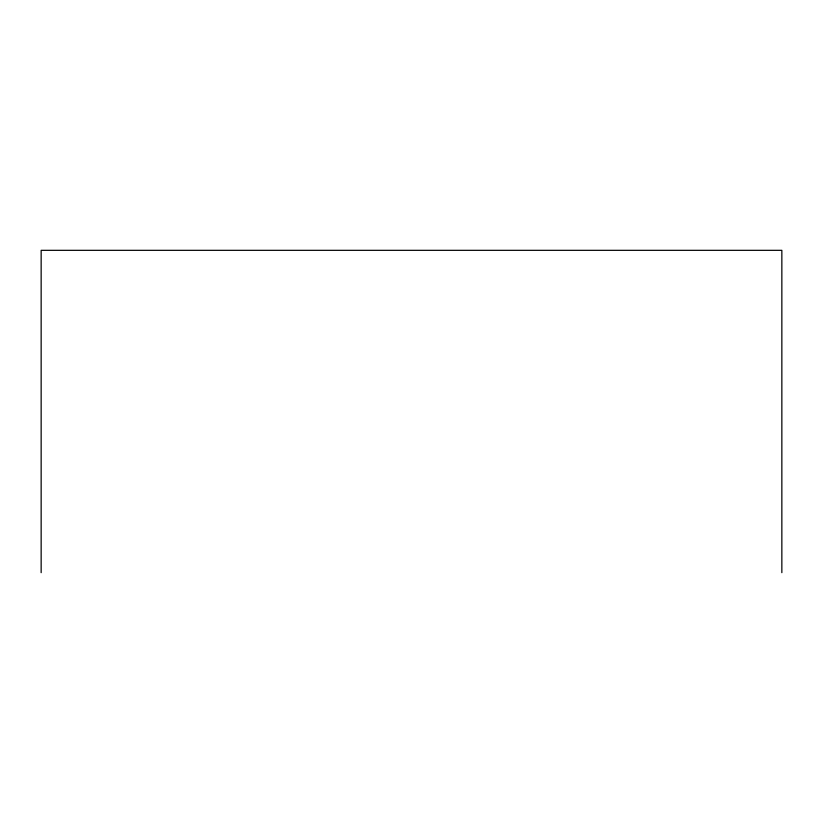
<?xml version="1.0" encoding="UTF-8"?>
<svg xmlns="http://www.w3.org/2000/svg" width="823" height="823" viewBox="0 0 823 823"><rect width="100%" height="100%" fill="white"/><g stroke="black" fill="none" stroke-linecap="round" stroke-linejoin="round"><path stroke-width="1.23" d="M781.85 572.674L781.85 250.326L41.15 250.326L41.15 572.674"/></g></svg>
